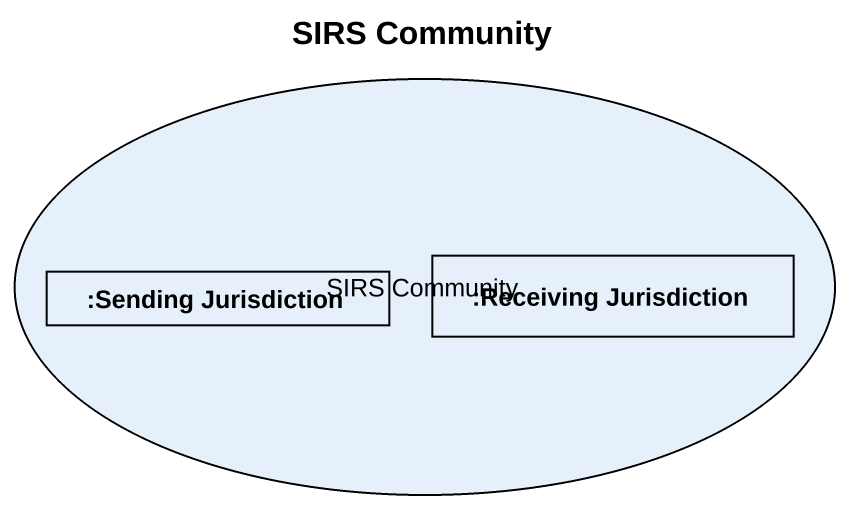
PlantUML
@startuml
title SIRS Community
usecase "SIRS Community" as SIRS_Community
rectangle ":Sending Jurisdiction" as Sending_Jurisdiction
rectangle ":Receiving Jurisdiction" as Receiving_Jurisdiction
@enduml
